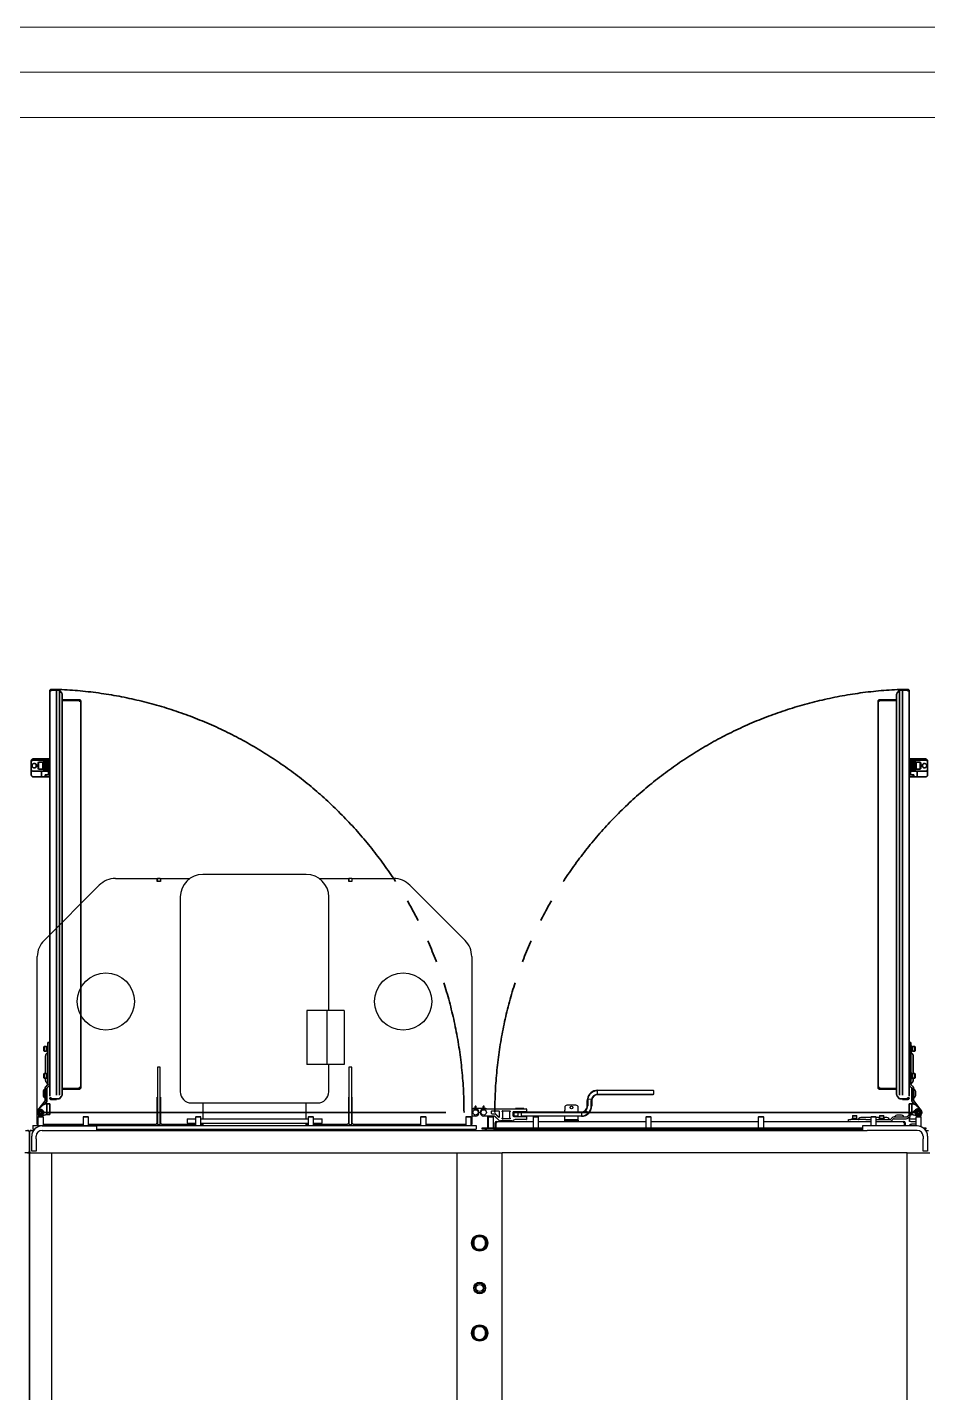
# Model space of a CAD drawing. Extents: x -681219 to -550379, y -242630 to -158199.
# Drawn here: x -578968 to -576968, y -222349 to -219317 of the extents above; entities that cross this region are included whole.
import ezdxf
from ezdxf.lldxf.tags import DXFTag

# ---------------------------------------------------------------- set-up
doc = ezdxf.new("R2010")
doc.units = 0
doc.header["$LTSCALE"] = 1000
doc.linetypes.add('C2', pattern=[17, 14, -1, 1, -1])
doc.linetypes.add('P2', pattern=[23, 18, -1, 1, -1, 1, -1])
for name, color, linetype in [('11050200012', 7, 'CONTINUOUS'), ('17401500005', 7, 'CONTINUOUS'), ('19031000044', 7, 'CONTINUOUS'), ('19031000045', 7, 'CONTINUOUS'), ('20010300038', 7, 'CONTINUOUS'), ('AAO0602001', 7, 'CONTINUOUS'), ('AAQ0501601', 7, 'CONTINUOUS'), ('C__USERS_YSV001_', 7, 'CONTINUOUS'), ('GAB00601', 7, 'CONTINUOUS'), ('GAE00601', 7, 'CONTINUOUS'), ('GZDH011002251', 7, 'CONTINUOUS'), ('GZDH011002791', 7, 'CONTINUOUS'), ('GZDH011002821', 7, 'CONTINUOUS'), ('GZDH011003011', 7, 'CONTINUOUS'), ('GZDH011003031', 7, 'CONTINUOUS'), ('GZDH011003041', 7, 'CONTINUOUS'), ('GZDH011003361', 7, 'CONTINUOUS'), ('GZDH011005631', 7, 'CONTINUOUS'), ('GZDH011026991', 7, 'CONTINUOUS'), ('GZDH011027022', 7, 'CONTINUOUS'), ('GZDH011030321', 7, 'CONTINUOUS'), ('GZDH011032001', 7, 'CONTINUOUS'), ('GZDH011039051', 7, 'CONTINUOUS'), ('SDZB011044201', 7, 'CONTINUOUS'), ('SDZB011044281', 7, 'CONTINUOUS'), ('中心线', 4, 'C2')]:
    doc.layers.add(name, color=color, linetype=linetype)
for name, color, linetype, lineweight in [('famsun', 7, 'CONTINUOUS', 0), ('双点划线', 2, 'P2', 35), ('轴网_轴线', 1, 'CENTER2', 0)]:
    doc.layers.add(name, color=color, linetype=linetype, lineweight=lineweight)
tags = doc.linetypes.add('CENTER2', pattern=[28.575, 19.05, -3.175, 3.175, -3.175]).pattern_tags.tags
tags[10:11] = [DXFTag(74, 4), DXFTag(75, 0), DXFTag(340, '0'), DXFTag(46, 0.0), DXFTag(50, 0.0), DXFTag(44, 0.0), DXFTag(45, 0.0)]
tags[8:9] = [DXFTag(74, 4), DXFTag(75, 0), DXFTag(340, '0'), DXFTag(46, 0.0), DXFTag(50, 0.0), DXFTag(44, 0.0), DXFTag(45, 0.0)]
tags[6:7] = [DXFTag(74, 4), DXFTag(75, 0), DXFTag(340, '0'), DXFTag(46, 0.0), DXFTag(50, 0.0), DXFTag(44, 0.0), DXFTag(45, 0.0)]
tags[4:5] = [DXFTag(74, 4), DXFTag(75, 0), DXFTag(340, '0'), DXFTag(46, 0.0), DXFTag(50, 0.0), DXFTag(44, 0.0), DXFTag(45, 0.0)]

# ---------------------------------------------------------------- blocks, each defined once
blk = doc.blocks.new('轴网8FA15DC97FB90233')
at = {"layer": '轴网_轴线'}
blk.add_line((-1200, 7500), (44200, 7500), dxfattribs=at)
blk = doc.blocks.new('侧门')
at = {"layer": '双点划线', "ltscale": 0.05}
for p, q in [((0, 0), (0, 940.3)), ((51.6, 85.5), (53.1, 85.5)), ((51.6, 48), (51.6, 85.5)), ((55.1, 85.5), (53.1, 85.5)), ((53.1, 85.5), (53.1, 48)), ((53.1, 48), (53.1, 85.5)), ((53.1, 61.5), (53.1, 61.5)), ((55.1, 89), (913.1, 89)), ((55.1, 85.5), (55.1, 89)), ((913.1, 85.5), (913.1, 89)), ((915.1, 85.5), (913.1, 85.5)), ((916.6, 85.5), (915.1, 85.5)), ((915.1, 85.5), (915.1, 48)), ((915.1, 48), (915.1, 85.5)), ((915.1, 61.5), (915.1, 61.5)), ((916.6, 85.5), (916.6, 48)), ((28.6, 35), (30.1, 35)), ((28.6, 23.5), (28.6, 35)), ((35.3, 45.7), (30.1, 41.5)), ((938.1, 41.5), (30.1, 41.5)), ((30.1, 41.5), (30.1, 26)), ((30.1, 35), (30.1, 23.5)), ((938.1, 35), (30.1, 35)), ((926.6, 48), (41.6, 48)), ((932.9, 45.7), (938.1, 41.5)), ((938.1, 41.5), (938.1, 26)), ((938.1, 23.5), (938.1, 35)), ((939.6, 35), (938.1, 35)), ((939.6, 35), (939.6, 23.5)), ((-5, 14), (-7.8, 1.8)), ((-5, 20), (-2, 20)), ((-5, 14), (-5, 20)), ((-2, 14), (-5, 14)), ((-1.7, 3), (-3.5, 0)), ((-3.5, 0), (-1.7, -3)), ((16, 20), (-2, 20)), ((16, 14), (-2, 14)), ((1.7, 3), (-1.7, 3)), ((3.5, 0), (1.7, 3)), ((1.7, -3), (3.5, 0)), ((25.5, 9.6), (4.9, -6.3)), ((5.7, -5.6), (16.2, 5.1)), ((16, 20), (19, 20)), ((19, 14), (16, 14)), ((23, 12.7), (18.6, 9.3)), ((19, 20), (19, 14)), ((19, 12.1), (19, 14)), ((53.5, 14), (26.7, 14)), ((53.5, 10), (26.7, 10)), ((28.6, 23.5), (30.1, 23.5)), ((30.1, 23.5), (30.1, 26)), ((30.1, 23.5), (32.1, 23.5)), ((32.1, 23.5), (32.1, 20)), ((936.1, 20), (32.1, 20)), ((38.8, 6), (45.3, 6)), ((58.6, 18.2), (54.9, 14.6)), ((61.4, 15.4), (57.8, 11.8)), ((113.7, 16), (62.8, 16)), ((71.7, 11), (76.1, 11)), ((75.1, 16), (75.1, 14.4)), ((75.1, 14.4), (87.1, 14.4)), ((76.1, 12.8), (86.1, 12.8)), ((76.1, 12.8), (76.1, 7.4)), ((76.1, 7.4), (86.1, 7.4)), ((76.1, 7.4), (77.1, 6.8)), ((76.4, 14.4), (76.4, 12.8)), ((77.1, 6.8), (85.1, 6.8)), ((79.7, 12.8), (81.3, 14.4)), ((82.5, 14.4), (80.9, 12.8)), ((85.1, 6.8), (86.1, 7.4)), ((85.7, 12.8), (85.7, 14.4)), ((86.1, 7.4), (86.1, 12.8)), ((86.1, 11), (125, 11)), ((87.1, 14.4), (87.1, 16)), ((116.2, 16), (113.7, 16)), ((116.2, 16), (149.5, 16)), ((135.1, 16), (135.1, 14.4)), ((135.1, 14.4), (147.1, 14.4)), ((136.1, 12.8), (146.1, 12.8)), ((136.1, 12.8), (136.1, 7.4)), ((136.1, 7.4), (146.1, 7.4)), ((136.1, 7.4), (137.1, 6.8)), ((136.4, 14.4), (136.4, 12.8)), ((137.1, 6.8), (145.1, 6.8)), ((139.7, 12.8), (141.3, 14.4)), ((142.5, 14.4), (140.9, 12.8)), ((145.1, 6.8), (146.1, 7.4)), ((145.7, 12.8), (145.7, 14.4)), ((146.1, 7.4), (146.1, 12.8)), ((147.1, 14.4), (147.1, 16)), ((155, 16), (149.5, 16)), ((155, 20), (155, 16)), ((745.1, 16.6), (745.1, 20)), ((745.1, 11.3), (745.1, 16.6)), ((750.1, 11.3), (745.1, 11.3)), ((745.1, 11.3), (745.1, 9.8)), ((745.1, 9.8), (745.1, 5.8)), ((750.1, 9.8), (745.1, 9.8)), ((745.1, 5.8), (745.1, 2)), ((757.6, 2), (745.1, 2)), ((745.1, 2), (745.1, -4.8)), ((750.1, 16.6), (750.1, 20)), ((750.1, 17), (751.1, 17)), ((750.1, 16.6), (750.1, 11.3)), ((750.1, 11.3), (750.1, 9.8)), ((751.1, 20), (751.1, 17)), ((751.1, 17), (756.1, 17)), ((756.1, 17), (780.1, 17)), ((757.3, 17), (756.5, 16.2)), ((763.6, 16.2), (756.5, 16.2)), ((756.5, 16.2), (756.5, 16)), ((763.6, 16), (756.5, 16)), ((757.6, 11), (757.6, 14)), ((757.6, 14), (762.6, 14)), ((757.6, 11), (757.6, 7.2)), ((762.6, 11), (757.6, 11)), ((757.6, 7.2), (757.6, -16)), ((758.6, 11), (758.6, 9)), ((781.6, 9), (758.6, 9)), ((760.1, 9), (760.1, 7)), ((780.1, 7), (760.1, 7)), ((778.1, 4.4), (762.1, 4.4)), ((762.1, 4.4), (762.1, -4.6)), ((762.4, 7), (762.4, 4.4)), ((777.6, 14), (762.6, 14)), ((777.6, 11), (762.6, 11)), ((763.6, 17), (763.6, 14)), ((767.9, 4.4), (770.5, 7)), ((772.3, 7), (769.7, 4.4)), ((776.6, 14), (776.6, 17)), ((783.7, 16.2), (776.6, 16.2)), ((783.7, 16), (776.6, 16)), ((777.6, 14), (782.6, 14)), ((782.6, 11), (777.6, 11)), ((777.8, 4.4), (777.8, 7)), ((778.1, -4.6), (778.1, 4.4)), ((780.1, 17), (785.1, 17)), ((780.1, 7), (780.1, 9)), ((781.6, 9), (781.6, 11)), ((782.6, 14), (782.6, 11)), ((782.6, 11), (782.6, 7.2)), ((782.6, 7.2), (782.6, -16)), ((785.1, 2), (782.6, 2)), ((783.7, 16.2), (782.9, 17)), ((783.7, 16), (783.7, 16.2)), ((785.1, 17), (785.1, 20)), ((785.1, 17), (785.1, 13.2)), ((785.1, 13.2), (785.1, 5.8)), ((785.1, 5.8), (785.1, 2)), ((785.1, 2), (785.1, -4.8)), ((936.1, 23.5), (936.1, 20)), ((936.1, 23.5), (938.1, 23.5)), ((938.1, 26), (938.1, 23.5)), ((939.6, 23.5), (938.1, 23.5)), ((-1.7, -3), (1.7, -3)), ((745.1, -16), (745.1, -4.8)), ((762.6, -21), (750.1, -21)), ((778.1, -4.6), (762.1, -4.6)), ((762.1, -4.6), (763.8, -5.6)), ((777.6, -21), (762.6, -21)), ((776.4, -5.6), (763.8, -5.6)), ((776.4, -5.6), (778.1, -4.6)), ((780.1, -21), (777.6, -21)), ((785.1, -4.8), (785.1, -16))]:
    blk.add_line(p, q, dxfattribs=at)
for centre, radius in [((0, 0), 6.5), ((0, 0), 5.11), ((770.1, -14), 5)]:
    blk.add_circle(centre, radius, dxfattribs=at)
for centre, radius, start, end in [((0, 0), 940.3, 2.1333, 90), ((55.1, 85.5), 3.5, 90, 180), ((55.1, 85.5), 2, 90, 180), ((913.1, 85.5), 3.5, 0, 90), ((913.1, 85.5), 2, 0, 90), ((41.6, 38), 10, 90, 129.3659), ((926.6, 38), 10, 50.6341, 90), ((0, 0), 8, 167.0968, 315.6673), ((9, 12.1), 10, 315.6673, 0), ((26.7, 8), 6, 90, 127.7269), ((26.7, 8), 2, 90, 127.7269), ((32.1, 23.5), 3.5, 180, 270), ((33.1, 26), 3, 180, 182.0923), ((32.1, 23.5), 2, 180, 270), ((31, 9.5), 0.5, 35.3765, 90), ((33.1, 26), 3, 236.4427, 250.5288), ((38.8, 15), 9, 215.3765, 270), ((45.3, 15), 9, 270, 324.6235), ((53, 9.5), 0.5, 90, 144.6235), ((53.5, 16), 2, 270, 315), ((53.5, 16), 6, 270, 315), ((62.8, 14), 6, 90, 135), ((62.8, 14), 2, 90, 135), ((63.3, 15.5), 0.5, 28.2737, 90), ((71.7, 20), 9, 208.2737, 270), ((125, 20), 9, 270, 331.7263), ((133.3, 15.5), 0.5, 90, 151.7263), ((935.1, 26), 3, 289.4712, 303.5573), ((936.1, 23.5), 2, 270, 0), ((936.1, 23.5), 3.5, 270, 0), ((935.1, 26), 3, 357.9077, 0), ((750.1, -16), 5, 180, 270), ((762.6, -16), 5, 180, 270), ((770.1, -14.8), 5, 4.5886, 175.4114), ((777.6, -16), 5, 270, 0), ((780.1, -16), 5, 270, 0)]:
    blk.add_arc(centre, radius, start, end, dxfattribs=at)
blk = doc.blocks.new('fushitu')
at = {"layer": '11050200012', "color": 7, "linetype": 'Continuous'}
for p, q in [((19.6, 1880), (19, 1879.4)), ((31, 1879.4), (19, 1879.4)), ((19, 1879.4), (19, 1861)), ((30.4, 1880), (19.6, 1880)), ((31, 1879.4), (30.4, 1880)), ((31, 1861), (31, 1879.4)), ((119.6, 1880), (119, 1879.4)), ((131, 1879.4), (119, 1879.4)), ((119, 1879.4), (119, 1861)), ((130.4, 1880), (119.6, 1880)), ((131, 1879.4), (130.4, 1880)), ((131, 1861), (131, 1879.4)), ((369.6, 1880), (369, 1879.4)), ((381, 1879.4), (369, 1879.4)), ((369, 1879.4), (369, 1861)), ((380.4, 1880), (369.6, 1880)), ((381, 1879.4), (380.4, 1880)), ((381, 1861), (381, 1879.4)), ((619.6, 1880), (619, 1879.4)), ((631, 1879.4), (619, 1879.4)), ((619, 1879.4), (619, 1861)), ((630.4, 1880), (619.6, 1880)), ((631, 1879.4), (630.4, 1880)), ((631, 1861), (631, 1879.4)), ((869.6, 1880), (869, 1879.4)), ((881, 1879.4), (869, 1879.4)), ((869, 1879.4), (869, 1861)), ((880.4, 1880), (869.6, 1880)), ((881, 1879.4), (880.4, 1880)), ((881, 1861), (881, 1879.4)), ((969.6, 1880), (969, 1879.4)), ((981, 1879.4), (969, 1879.4)), ((969, 1879.4), (969, 1861)), ((980.4, 1880), (969.6, 1880)), ((981, 1879.4), (980.4, 1880)), ((981, 1861), (981, 1879.4)), ((1019.6, 1880), (1019, 1879.4)), ((1031, 1879.4), (1019, 1879.4)), ((1019, 1879.4), (1019, 1856)), ((1030.4, 1880), (1019.6, 1880)), ((1031, 1879.4), (1030.4, 1880)), ((1031, 1856), (1031, 1879.4)), ((1119.6, 1880), (1119, 1879.4)), ((1131, 1879.4), (1119, 1879.4)), ((1119, 1879.4), (1119, 1856)), ((1130.4, 1880), (1119.6, 1880)), ((1131, 1879.4), (1130.4, 1880)), ((1131, 1856), (1131, 1879.4)), ((1369.6, 1880), (1369, 1879.4)), ((1381, 1879.4), (1369, 1879.4)), ((1369, 1879.4), (1369, 1856)), ((1380.4, 1880), (1369.6, 1880)), ((1381, 1879.4), (1380.4, 1880)), ((1381, 1856), (1381, 1879.4)), ((1619.6, 1880), (1619, 1879.4)), ((1631, 1879.4), (1619, 1879.4)), ((1619, 1879.4), (1619, 1856)), ((1630.4, 1880), (1619.6, 1880)), ((1631, 1879.4), (1630.4, 1880)), ((1631, 1856), (1631, 1879.4)), ((1869.6, 1880), (1869, 1879.4)), ((1881, 1879.4), (1869, 1879.4)), ((1869, 1879.4), (1869, 1860)), ((1880.4, 1880), (1869.6, 1880)), ((1881, 1879.4), (1880.4, 1880)), ((1881, 1860), (1881, 1879.4)), ((1969.6, 1880), (1969, 1879.4)), ((1981, 1879.4), (1969, 1879.4)), ((1969, 1879.4), (1969, 1860)), ((1980.4, 1880), (1969.6, 1880)), ((1981, 1879.4), (1980.4, 1880)), ((1981, 1858.2), (1981, 1879.4))]:
    blk.add_line(p, q, dxfattribs=at)
at = {"layer": '17401500005', "color": 7, "linetype": 'Continuous'}
for p, q in [((994.1, 1509.2), (989, 1499.5)), ((989, 1499.5), (995, 1490.3)), ((1005, 1509.7), (994.1, 1509.2)), ((995, 1490.3), (1005.9, 1490.8)), ((1011, 1500.5), (1005, 1509.7)), ((1005.9, 1490.8), (1011, 1500.5))]:
    blk.add_line(p, q, dxfattribs=at)
for radius in [13, 12.5, 8]:
    blk.add_circle((1000, 1500), radius, dxfattribs=at)
at = {"layer": '19031000044', "color": 7, "linetype": 'Continuous'}
blk.add_line((17.5, 1886.9), (17.2, 1888.2), dxfattribs=at)
blk.add_arc((25, 1890), 8, 159.6359, 192.9032, dxfattribs=at)
at = {"layer": '19031000045', "color": 7, "linetype": 'Continuous'}
for p, q in [((1935.3, 1884), (1928.8, 1884)), ((1948.6, 1880.4), (1969.2, 1896.3)), ((1951.1, 1877.3), (1955.5, 1880.7)), ((1968.4, 1895.6), (1957.9, 1884.9)), ((1972.4, 1893), (1970.6, 1890)), ((1970.6, 1890), (1972.4, 1887)), ((1975.8, 1893), (1972.4, 1893)), ((1972.4, 1887), (1975.8, 1887)), ((1977.6, 1890), (1975.8, 1893)), ((1975.8, 1887), (1977.6, 1890)), ((1980, 1880), (1981.9, 1888.2)), ((1819.1, 1874), (1824.6, 1874)), ((1819.1, 1870), (1819.1, 1874)), ((1857.9, 1874), (1824.6, 1874)), ((1869, 1879), (1849.1, 1879)), ((1857.9, 1874), (1860.4, 1874)), ((1860.4, 1874), (1869, 1874)), ((1888, 1879), (1881, 1879)), ((1881, 1874), (1911.3, 1874)), ((1902.4, 1879), (1898, 1879)), ((1912.7, 1874.6), (1916.3, 1878.2)), ((1915.5, 1871.8), (1919.2, 1875.4)), ((1920.6, 1880), (1947.4, 1880)), ((1920.6, 1876), (1947.4, 1876)), ((1955.1, 1877.9), (1955.1, 1876)), ((1955.1, 1876), (1958.1, 1876)), ((1955.1, 1870), (1955.1, 1876)), ((1958.1, 1870), (1955.1, 1870)), ((1958.1, 1876), (1969, 1876)), ((1958.1, 1870), (1969, 1870))]:
    blk.add_line(p, q, dxfattribs=at)
for radius in [6.5, 5.11]:
    blk.add_circle((1974.1, 1890), radius, dxfattribs=at)
for centre, radius, start, end in [((1921.1, 1880.5), 0.5, 270, 324.6235), ((1928.8, 1875), 9, 90, 144.6235), ((1935.3, 1875), 9, 35.3765, 90), ((1943.1, 1880.5), 0.5, 215.3765, 270), ((1947.4, 1882), 2, 270, 307.7269), ((1965.1, 1877.9), 10, 135.6673, 180), ((1974.1, 1890), 8, 347.0968, 135.6673), ((1840.8, 1874.5), 0.5, 270, 331.7263), ((1849.1, 1870), 9, 90, 151.7263), ((1902.4, 1870), 9, 28.2737, 90), ((1910.8, 1874.5), 0.5, 208.2737, 270), ((1911.3, 1876), 2, 270, 315), ((1911.3, 1876), 6, 270, 315), ((1920.6, 1874), 6, 90, 135), ((1920.6, 1874), 2, 90, 135), ((1947.4, 1882), 6, 270, 307.7269)]:
    blk.add_arc(centre, radius, start, end, dxfattribs=at)
at = {"layer": '20010300038', "color": 7, "linetype": 'Continuous'}
for p, q in [((190.9, 2409.5), (283.7, 2409.5)), ((283.7, 2402.7), (283.7, 2409.5)), ((290.8, 2402.7), (283.7, 2402.7)), ((284.1, 2409.5), (284.1, 2402.7)), ((290.5, 2409.5), (284.1, 2409.5)), ((290.5, 2409.5), (290.5, 2402.7)), ((290.8, 2409.5), (290.8, 2402.7)), ((290.8, 2409.5), (356.3, 2409.5)), ((615, 2418.5), (385, 2418.5)), ((643.7, 2409.5), (709.2, 2409.5)), ((709.2, 2402.7), (709.2, 2409.5)), ((716.3, 2402.7), (709.2, 2402.7)), ((709.6, 2409.5), (709.6, 2402.7)), ((715.9, 2409.5), (709.6, 2409.5)), ((715.9, 2409.5), (715.9, 2402.7)), ((716.3, 2409.5), (716.3, 2402.7)), ((716.3, 2409.5), (809.1, 2409.5)), ((32.4, 2271.9), (155, 2394.6)), ((335, 2368.5), (335, 1936)), ((665, 2116.5), (665, 2368.5)), ((845, 2394.6), (967.6, 2271.9)), ((17.5, 1863.4), (17.5, 2236)), ((982.5, 2236), (982.5, 1863.4)), ((660.8, 2116.5), (616.4, 2116.5)), ((616.4, 2116.5), (616.4, 1996.5)), ((699.2, 2116.5), (660.8, 2116.5)), ((660.8, 2116.5), (660.8, 1996.5)), ((699.2, 2116.5), (699.2, 1996.5)), ((284.1, 1990.4), (284.1, 1920.5)), ((290.5, 1990.4), (284.1, 1990.4)), ((290.5, 1920.5), (290.5, 1990.4)), ((660.8, 1996.5), (616.4, 1996.5)), ((699.2, 1996.5), (660.8, 1996.5)), ((665, 1936), (665, 1996.5)), ((709.6, 1990.4), (709.6, 1920.5)), ((715.9, 1990.4), (709.6, 1990.4)), ((715.9, 1920.5), (715.9, 1990.4)), ((283.7, 1866.5), (283.7, 1923.7)), ((283.7, 1923.7), (284.1, 1923.7)), ((284.1, 1920.5), (284.1, 1863.4)), ((290.5, 1923.7), (290.8, 1923.7)), ((290.5, 1863.4), (290.5, 1920.5)), ((290.8, 1923.7), (290.8, 1866.5)), ((360, 1911), (640, 1911)), ((385, 1911), (385, 1876)), ((615, 1876), (615, 1911)), ((709.2, 1866.5), (709.2, 1923.7)), ((709.2, 1923.7), (709.6, 1923.7)), ((709.6, 1920.5), (709.6, 1863.4)), ((715.9, 1923.7), (716.3, 1923.7)), ((715.9, 1863.4), (715.9, 1920.5)), ((716.3, 1923.7), (716.3, 1866.5)), ((7.5, 1861), (7.5, 1853)), ((7.5, 1861), (992.5, 1861)), ((7.5, 1853), (11.5, 1853)), ((19, 1863.4), (17.5, 1863.4)), ((119, 1863.4), (31, 1863.4)), ((280.5, 1863.4), (131, 1863.4)), ((149.5, 1853), (992.5, 1853)), ((283.7, 1866.5), (280.5, 1863.4)), ((284.1, 1863.4), (290.5, 1863.4)), ((294, 1863.4), (290.8, 1866.5)), ((369, 1863.4), (294, 1863.4)), ((350, 1876), (369, 1876)), ((350, 1876), (350, 1866)), ((350, 1866), (369, 1866)), ((381, 1876), (619, 1876)), ((381, 1866), (619, 1866)), ((385, 1863.4), (381, 1863.4)), ((385, 1866), (385, 1861)), ((615, 1861), (615, 1866)), ((619, 1863.4), (615, 1863.4)), ((631, 1876), (650, 1876)), ((631, 1866), (650, 1866)), ((706, 1863.4), (631, 1863.4)), ((650, 1866), (650, 1876)), ((709.2, 1866.5), (706, 1863.4)), ((709.6, 1863.4), (715.9, 1863.4)), ((719.5, 1863.4), (716.3, 1866.5)), ((869, 1863.4), (719.5, 1863.4)), ((969, 1863.4), (881, 1863.4)), ((982.5, 1863.4), (981, 1863.4)), ((992.5, 1861), (992.5, 1853))]:
    blk.add_line(p, q, dxfattribs=at)
for centre in [(169.8, 2136.4), (830.2, 2136.4)]:
    blk.add_circle(centre, 63.5, dxfattribs=at)
for centre, radius, start, end in [((190.9, 2358.7), 50.8, 90, 135), ((385, 2368.5), 50, 90, 180), ((615, 2368.5), 50, 0, 90), ((809.1, 2358.7), 50.8, 45, 90), ((68.3, 2236), 50.8, 135, 180), ((931.7, 2236), 50.8, 0, 45), ((360, 1936), 25, 180, 270), ((640, 1936), 25, 270, 0)]:
    blk.add_arc(centre, radius, start, end, dxfattribs=at)
at = {"layer": 'AAO0602001', "color": 7, "linetype": 'Continuous'}
for p, q in [((1829, 1883.2), (1828, 1882.6)), ((1828, 1882.6), (1838, 1882.6)), ((1828, 1882.6), (1828, 1877.2)), ((1829, 1883.2), (1837, 1883.2)), ((1838, 1882.6), (1837, 1883.2)), ((1838, 1877.2), (1838, 1882.6)), ((1889, 1883.2), (1888, 1882.6)), ((1888, 1882.6), (1898, 1882.6)), ((1888, 1882.6), (1888, 1877.2)), ((1889, 1883.2), (1897, 1883.2)), ((1898, 1882.6), (1897, 1883.2)), ((1898, 1877.2), (1898, 1882.6)), ((1828, 1877.2), (1838, 1877.2)), ((1888, 1877.2), (1898, 1877.2))]:
    blk.add_line(p, q, dxfattribs=at)
at = {"layer": 'AAQ0501601', "color": 7, "linetype": 'Continuous'}
for p, q in [((1190.4, 1874), (1201.6, 1874)), ((1190.4, 1874), (1190.4, 1873.8)), ((1190.4, 1873.8), (1201.6, 1873.8)), ((1190.4, 1873.8), (1191.2, 1873)), ((1200.8, 1873), (1201.6, 1873.8)), ((1201.6, 1873.8), (1201.6, 1874)), ((1201.6, 1874), (1206.4, 1874)), ((1201.6, 1873.8), (1206.4, 1873.8)), ((1206.4, 1874), (1217.6, 1874)), ((1206.4, 1874), (1206.4, 1873.8)), ((1206.4, 1873.8), (1217.6, 1873.8)), ((1206.4, 1873.8), (1207.2, 1873)), ((1216.8, 1873), (1217.6, 1873.8)), ((1217.6, 1873.8), (1217.6, 1874))]:
    blk.add_line(p, q, dxfattribs=at)
at = {"layer": 'C__USERS_YSV001_', "color": 7, "linetype": 'Continuous'}
for p, q in [((1239, 1904.3), (1239, 1916.2)), ((1240.3, 1919.7), (1239.3, 1919.9)), ((1240, 1916.2), (1240, 1904.3)), ((1248.2, 1918.5), (1240.3, 1919.7)), ((1248, 1904.3), (1248, 1916.2)), ((1248.2, 1918.5), (1249.2, 1918.3)), ((1249, 1916.2), (1249, 1904.3)), ((1262, 1939.3), (1381.5, 1939.3)), ((1262, 1930.3), (1262, 1938.3)), ((1381.5, 1938.3), (1262, 1938.3)), ((1262, 1930.3), (1381.5, 1930.3)), ((1381.5, 1929.3), (1262, 1929.3)), ((1381.5, 1939.3), (1385.5, 1939.3)), ((1386.5, 1938.3), (1381.5, 1938.3)), ((1381.5, 1930.3), (1386.5, 1930.3)), ((1385.5, 1929.3), (1381.5, 1929.3)), ((1385.5, 1939.3), (1386.5, 1938.3)), ((1386.5, 1930.3), (1385.5, 1929.3)), ((1386.5, 1938.3), (1386.5, 1930.3)), ((982.5, 1898), (991, 1898)), ((991, 1882), (982.5, 1882)), ((1013, 1898.5), (987, 1898.5)), ((989.9, 1900), (989.9, 1903)), ((989.9, 1898.5), (989.9, 1899.9)), ((992.1, 1900), (992.1, 1903)), ((992.1, 1899.9), (992.1, 1900)), ((992.1, 1899.9), (992.1, 1898.5)), ((1007.9, 1900), (1007.9, 1903)), ((1007.9, 1900), (1007.9, 1899.9)), ((1007.9, 1898.5), (1007.9, 1899.9)), ((1009, 1898), (1102, 1898)), ((1030.9, 1882), (1009, 1882)), ((1010.1, 1900), (1010.1, 1903)), ((1010.1, 1899.9), (1010.1, 1900)), ((1010.1, 1899.9), (1010.1, 1898.5)), ((1018, 1856), (1018, 1882)), ((1026, 1892), (1026, 1888)), ((1043, 1893), (1027, 1893)), ((1027, 1887), (1034.7, 1887)), ((1042.5, 1872.5), (1034.5, 1880.5)), ((1034.8, 1880.9), (1042.9, 1872.8)), ((1041.9, 1879.4), (1035, 1886.4)), ((1035.4, 1886.7), (1042.3, 1879.8)), ((1044, 1880.5), (1044, 1892)), ((1050, 1892), (1050, 1893)), ((1050.5, 1893.5), (1051.5, 1893.5)), ((1051, 1892.5), (1051, 1876.5)), ((1067, 1892.5), (1051, 1892.5)), ((1066.5, 1893.5), (1067.5, 1893.5)), ((1067, 1876.5), (1067, 1892.5)), ((1068, 1893), (1068, 1892)), ((1074, 1889.5), (1074, 1883)), ((1102, 1891.5), (1076, 1891.5)), ((1076, 1881), (1102, 1881)), ((1076.5, 1890.3), (1077.5, 1891.3)), ((1076.5, 1882.3), (1076.5, 1890.3)), ((1085, 1890.3), (1076.5, 1890.3)), ((1076.5, 1882.3), (1085, 1882.3)), ((1077.5, 1881.3), (1076.5, 1882.3)), ((1077.5, 1891.3), (1085, 1891.3)), ((1085, 1881.3), (1077.5, 1881.3)), ((1098, 1899), (1080, 1899)), ((1080, 1899), (1080, 1898.5)), ((1098, 1898.5), (1080, 1898.5)), ((1080, 1898.5), (1080.6, 1898)), ((1085, 1891.5), (1085, 1881)), ((1093, 1881), (1093, 1891.5)), ((1093, 1891.3), (1226, 1891.3)), ((1226, 1890.3), (1093, 1890.3)), ((1093, 1882.3), (1226, 1882.3)), ((1226, 1881.3), (1093, 1881.3)), ((1097.4, 1898), (1098, 1898.5)), ((1098, 1898.5), (1098, 1899)), ((1102, 1898), (1103.5, 1898)), ((1103.5, 1891.5), (1102, 1891.5)), ((1102, 1881), (1103.5, 1881)), ((1104, 1897.5), (1104, 1892)), ((1104, 1880.5), (1104, 1874.5)), ((1226, 1890.3), (1226, 1882.3)), ((1236.1, 1894.5), (1235.3, 1895.2)), ((1236.1, 1894.5), (1241.8, 1888.9)), ((1241.8, 1888.9), (1242.5, 1888.2)), ((-9, 1850), (-3, 1850)), ((3, 1850), (9, 1850)), ((44, 1863.4), (44, 1861)), ((139, 1850), (1861, 1850)), ((982, 1861), (982, 1863.4)), ((1071.9, 1871), (1046.1, 1871)), ((1050, 1876), (1050, 1877)), ((1051.5, 1875.5), (1050.5, 1875.5)), ((1051, 1876.5), (1067, 1876.5)), ((1067.5, 1875.5), (1066.5, 1875.5)), ((1068, 1877), (1068, 1876)), ((1075.5, 1872.5), (1075.5, 1872.5)), ((1102, 1874), (1079.1, 1874)), ((1103.5, 1874), (1102, 1874)), ((1956, 1860), (1956, 1864)), ((1956, 1864), (1959, 1864)), ((1969, 1864), (1959, 1864)), ((1991, 1850), (1997, 1850)), ((0, 1845.5), (0, 1804.5)), ((0, 1804.5), (0, 1845.5)), ((0, 1806), (0, 1844)), ((0, 1806), (0, 1844)), ((49.2, 1800), (50, 1800)), ((1950, 1800), (1950.8, 1800))]:
    blk.add_line(p, q, dxfattribs=at)
for centre in [(991, 1890), (1009, 1890)]:
    blk.add_circle(centre, 6, dxfattribs=at)
for centre, radius, start, end in [((1262, 1916.2), 23, 170.8611, 180), ((1262, 1916.2), 23, 89.9995, 170.8622), ((1262, 1916.2), 22, 170.8468, 180), ((1262, 1916.2), 22, 90.001, 170.8463), ((1262, 1916.2), 14, 170.8468, 180), ((1262, 1916.2), 14, 90, 170.8468), ((1262, 1916.2), 13, 170.8852, 180), ((1262, 1916.2), 13, 90, 170.8852), ((987, 1893.5), 5, 90, 115.8419), ((991, 1903), 1.1, 0, 180), ((991, 1890), 8, 270, 90), ((1009, 1890), 8, 90, 270), ((1009, 1903), 1.1, 0, 180), ((1013, 1893.5), 5, 64.1581, 90), ((1027, 1892), 1, 90, 180), ((1027, 1888), 1, 180, 270), ((1030.9, 1877), 5, 45, 90), ((1034.7, 1886), 1, 45, 90), ((1043, 1880.5), 1, 225, 0), ((1043, 1892), 1, 0, 90), ((1050.5, 1893), 0.5, 90, 180), ((1050.5, 1892), 0.5, 180, 270), ((1050.5, 1891), 0.5, 0, 90), ((1051.5, 1893), 0.5, 0, 90), ((1052.5, 1893), 0.5, 180, 270), ((1065.5, 1893), 0.5, 270, 0), ((1066.5, 1893), 0.5, 90, 180), ((1067.5, 1891), 0.5, 90, 180), ((1067.5, 1893), 0.5, 0, 90), ((1067.5, 1892), 0.5, 270, 0), ((1076, 1889.5), 2, 90, 180), ((1076, 1883), 2, 180, 270), ((1103.5, 1897.5), 0.5, 0, 90), ((1103.5, 1892), 0.5, 270, 0), ((1103.5, 1880.5), 0.5, 0, 90), ((1226, 1904.3), 13, 270, 315.696), ((1226, 1904.3), 14.1, 270.1586, 315.5374), ((1226, 1904.2), 22, 269.9964, 315.6975), ((1226, 1904.3), 23, 269.993, 315.6888), ((1226, 1904.3), 13, 315.696, 0), ((1226, 1904.3), 14, 315.696, 0), ((1226, 1904.3), 22, 315.696, 0), ((1226, 1904.3), 23, 315.6906, 0), ((-4.5, 1845.5), 4.5, 0, 90), ((4.5, 1845.5), 4.5, 90, 180), ((1046.1, 1876), 5, 225, 270), ((1050.5, 1877), 0.5, 90, 180), ((1050.5, 1876), 0.5, 180, 270), ((1050.5, 1878), 0.5, 270, 0), ((1051.5, 1876), 0.5, 270, 0), ((1052.5, 1876), 0.5, 90, 180), ((1065.5, 1876), 0.5, 0, 90), ((1066.5, 1876), 0.5, 180, 270), ((1067.5, 1878), 0.5, 180, 270), ((1067.5, 1877), 0.5, 0, 90), ((1067.5, 1876), 0.5, 270, 0), ((1071.9, 1876), 5, 270, 315), ((1079.1, 1869), 5, 90, 135), ((1103.5, 1874.5), 0.5, 270, 0), ((-4.5, 1804.5), 4.5, 270, 0), ((4.5, 1804.5), 4.5, 180, 270)]:
    blk.add_arc(centre, radius, start, end, dxfattribs=at)
for centre, major_axis, start_param, end_param in [((-3, 1844), (0, 6), 4.712389, 6.283185), ((3, 1844), (0, -6), 3.141593, 4.712389), ((-3, 1806), (0, 6), 3.141593, 4.712389), ((3, 1806), (0, -6), 4.712389, 6.283185)]:
    blk.add_ellipse(centre, major_axis=major_axis, ratio=0.5, start_param=start_param, end_param=end_param, dxfattribs=at)
for points, knots in [([(989.9, 1900), (989.9, 1900), (989.9, 1900), (989.9, 1899.9), (989.9, 1899.9), (989.9, 1899.9)], [0, 0, 0, 0, 0.5, 0.5, 1, 1, 1, 1]), ([(992.1, 1899.9), (992.1, 1899.7), (992, 1899.5), (991.6, 1899.2), (991.3, 1899.1), (990.7, 1899.1), (990.4, 1899.2), (990, 1899.5), (989.9, 1899.7), (989.9, 1899.9)], [0, 0, 0, 0, 0.25, 0.25, 0.5, 0.5, 0.75, 0.75, 1, 1, 1, 1]), ([(1010.1, 1899.9), (1010.1, 1899.7), (1010, 1899.5), (1009.6, 1899.2), (1009.3, 1899.1), (1008.7, 1899.1), (1008.4, 1899.2), (1008, 1899.5), (1007.9, 1899.7), (1007.9, 1899.9)], [0, 0, 0, 0, 0.25, 0.25, 0.5, 0.5, 0.75, 0.75, 1, 1, 1, 1])]:
    blk.add_open_spline(points, degree=3, knots=knots, dxfattribs=at)
at = {"layer": 'GAB00601', "color": 7, "linetype": 'Continuous'}
for p, q in [((1839, 1875.6), (1827, 1875.6)), ((1827, 1875.6), (1827, 1874)), ((1839, 1874), (1839, 1875.6)), ((1899, 1875.6), (1887, 1875.6)), ((1887, 1875.6), (1887, 1874)), ((1899, 1874), (1899, 1875.6))]:
    blk.add_line(p, q, dxfattribs=at)
at = {"layer": 'GAE00601', "color": 7, "linetype": 'Continuous'}
for p, q in [((1828.4, 1877.2), (1828.4, 1875.6)), ((1831.6, 1875.6), (1833.2, 1877.2)), ((1834.4, 1877.2), (1832.8, 1875.6)), ((1837.7, 1875.6), (1837.7, 1877.2)), ((1888.4, 1877.2), (1888.4, 1875.6)), ((1891.6, 1875.6), (1893.2, 1877.2)), ((1894.4, 1877.2), (1892.8, 1875.6)), ((1897.7, 1875.6), (1897.7, 1877.2))]:
    blk.add_line(p, q, dxfattribs=at)
at = {"layer": 'GZDH011002251', "color": 7, "linetype": 'Continuous'}
for p, q in [((987.5, 1853), (987.5, 1850)), ((1012.5, 1853), (1016, 1853)), ((1012.5, 1853), (1012.5, 1850))]:
    blk.add_line(p, q, dxfattribs=at)
at = {"layer": 'GZDH011002791', "color": 7, "linetype": 'Continuous'}
for p, q in [((50, 1800), (950, 1800)), ((50, 1100), (50, 1800)), ((950, 1100), (950, 1800))]:
    blk.add_line(p, q, dxfattribs=at)
at = {"layer": 'GZDH011002821', "color": 7, "linetype": 'Continuous'}
for p, q in [((1050, 550), (1050, 1800)), ((1950, 1800), (1050, 1800)), ((1950, 550), (1950, 1800))]:
    blk.add_line(p, q, dxfattribs=at)
at = {"layer": 'GZDH011003011', "color": 7, "linetype": 'Continuous'}
for p, q in [((0, 1800), (-10, 1800)), ((0, 1800), (10, 1800)), ((0, 1800), (0, -1800)), ((0, -1800), (0, 1800)), ((10, 1800), (40, 1800)), ((40, 1800), (49.2, 1800)), ((1950.8, 1800), (1960, 1800)), ((1960, 1800), (1990, 1800)), ((1990, 1800), (2000, 1800))]:
    blk.add_line(p, q, dxfattribs=at)
at = {"layer": 'GZDH011003031', "color": 7, "linetype": 'Continuous'}
for p, q in [((28, 1860), (75.6, 1860)), ((28, 1850), (75.6, 1850)), ((75.6, 1860), (96.8, 1860)), ((75.6, 1850), (96.8, 1850)), ((96.8, 1860), (147.8, 1860)), ((96.8, 1850), (139, 1850)), ((149.5, 1860), (147.8, 1860)), ((149.5, 1850), (149.5, 1860)), ((5, 1831.5), (5, 1837)), ((5, 1827.2), (5, 1831.5)), ((5, 1805.8), (5, 1827.2)), ((15, 1831.5), (15, 1837)), ((15, 1831.5), (15, 1827.2)), ((15, 1827.2), (15, 1805.8)), ((5, 1804), (5, 1805.8)), ((15, 1804), (5, 1804)), ((15, 1805.8), (15, 1804))]:
    blk.add_line(p, q, dxfattribs=at)
for radius in [23, 13]:
    blk.add_arc((28, 1837), radius, 90, 180, dxfattribs=at)
at = {"layer": 'GZDH011003041', "color": 7, "linetype": 'Continuous'}
for p, q in [((1852.2, 1860), (1850.5, 1860)), ((1850.5, 1860), (1850.5, 1850)), ((1903.2, 1860), (1852.2, 1860)), ((1903.2, 1850), (1861, 1850)), ((1924.4, 1860), (1903.2, 1860)), ((1924.4, 1850), (1903.2, 1850)), ((1972, 1860), (1924.4, 1860)), ((1972, 1850), (1924.4, 1850)), ((1985, 1837), (1985, 1831.5)), ((1985, 1827.2), (1985, 1831.5)), ((1985, 1805.8), (1985, 1827.2)), ((1995, 1837), (1995, 1831.5)), ((1995, 1831.5), (1995, 1827.2)), ((1995, 1827.2), (1995, 1805.8)), ((1985, 1804), (1985, 1805.8)), ((1995, 1804), (1985, 1804)), ((1995, 1805.8), (1995, 1804))]:
    blk.add_line(p, q, dxfattribs=at)
for radius in [23, 13]:
    blk.add_arc((1972, 1837), radius, 0, 90, dxfattribs=at)
at = {"layer": 'GZDH011003361', "color": 7, "linetype": 'Continuous'}
for p, q in [((-2, 1800.3), (-2, 1800)), ((-1.5, 1800.8), (0, 1800.8)), ((0, 1800.8), (0, 1800))]:
    blk.add_line(p, q, dxfattribs=at)
at = {"layer": 'GZDH011005631', "color": 7, "linetype": 'Continuous'}
for p, q in [((1189, 1901), (1189, 1894.8)), ((1189, 1891.3), (1189, 1894.8)), ((1189, 1876.8), (1189, 1881.3)), ((1214, 1906), (1194, 1906)), ((1219, 1894.8), (1219, 1901)), ((1219, 1891.3), (1219, 1894.8)), ((1219, 1876.8), (1219, 1881.3)), ((1189, 1873), (1189, 1876.8)), ((1189, 1870), (1189, 1873)), ((1189, 1873), (1194, 1873)), ((1194, 1873), (1214, 1873)), ((1214, 1873), (1219, 1873)), ((1219, 1873), (1219, 1876.8)), ((1219, 1873), (1219, 1870))]:
    blk.add_line(p, q, dxfattribs=at)
blk.add_circle((1204, 1900.8), 3, dxfattribs=at)
for centre, start, end in [((1194, 1901), 90, 180), ((1214, 1901), 0, 90)]:
    blk.add_arc(centre, 5, start, end, dxfattribs=at)
at = {"layer": 'GZDH011026991', "color": 7, "linetype": 'Continuous'}
for p, q in [((1034.5, 1866.5), (1036, 1866.5)), ((1034.5, 1856), (1034.5, 1866.5)), ((1038, 1866.5), (1036, 1866.5)), ((1036, 1866.5), (1036, 1856)), ((1036, 1864), (1036, 1866.5)), ((1038, 1870), (1119, 1870)), ((1038, 1866.5), (1038, 1870)), ((1131, 1870), (1369, 1870)), ((1381, 1870), (1619, 1870)), ((1631, 1870), (1869, 1870)), ((1881, 1870), (1942, 1870)), ((1942, 1866.5), (1942, 1870)), ((1944, 1866.5), (1942, 1866.5)), ((1945.5, 1866.5), (1944, 1866.5)), ((1944, 1866.5), (1944, 1864)), ((1944, 1860), (1944, 1866.5)), ((1945.5, 1866.5), (1945.5, 1860))]:
    blk.add_line(p, q, dxfattribs=at)
for centre, radius, start, end in [((1038, 1866.5), 3.5, 90, 180), ((1038, 1866.5), 2, 90, 180), ((1942, 1866.5), 3.5, 0, 90), ((1942, 1866.5), 2, 0, 90)]:
    blk.add_arc(centre, radius, start, end, dxfattribs=at)
at = {"layer": 'GZDH011027022', "color": 7, "linetype": 'Continuous'}
for p, q in [((53.6, 1861), (53.6, 1863.4)), ((55.1, 1863.4), (55.1, 1861)), ((283.7, 1870), (284.1, 1870)), ((290.5, 1870), (290.8, 1870)), ((709.2, 1870), (709.6, 1870)), ((715.9, 1870), (716.3, 1870)), ((963.1, 1861), (963.1, 1863.4)), ((964.6, 1863.4), (964.6, 1861))]:
    blk.add_line(p, q, dxfattribs=at)
at = {"layer": 'GZDH011030321', "color": 7, "linetype": 'Continuous'}
for p, q in [((1006, 1856), (1031, 1856)), ((1006, 1853), (1006, 1856)), ((1012.5, 1853), (1006, 1853)), ((1031, 1853), (1016, 1853)), ((1031, 1856), (1850.5, 1856)), ((1031, 1853), (1850.5, 1853)), ((1985, 1856), (1991, 1856)), ((1991, 1853), (1988.5, 1853)), ((1991, 1856), (1991, 1853))]:
    blk.add_line(p, q, dxfattribs=at)
at = {"layer": 'GZDH011032001', "color": 7, "linetype": 'Continuous'}
for p, q in [((55.1, 1861), (55.1, 1863.4)), ((963.1, 1861), (963.1, 1863.4)), ((1036, 1856), (1036, 1864)), ((1944, 1860), (1944, 1864))]:
    blk.add_line(p, q, dxfattribs=at)
for centre, start, end in [((1039, 1864), 109.4712, 123.5573), ((1941, 1864), 56.4427, 70.5288)]:
    blk.add_arc(centre, 3, start, end, dxfattribs=at)
at = {"layer": 'GZDH011039051', "color": 7, "linetype": 'Continuous'}
for p, q in [((950, 1800), (956, 1800)), ((956, 1800), (1044, 1800)), ((1044, 1800), (1050, 1800))]:
    blk.add_line(p, q, dxfattribs=at)
for centre in [(1000, 1600), (1000, 1400)]:
    blk.add_circle(centre, 18, dxfattribs=at)
at = {"layer": 'SDZB011044201', "color": 7, "linetype": 'Continuous'}
for p, q in [((987.5, 1606.3), (987.5, 1593.7)), ((1012.5, 1606.3), (1012.5, 1593.7)), ((987.5, 1406.3), (987.5, 1393.7)), ((1012.5, 1406.3), (1012.5, 1393.7))]:
    blk.add_line(p, q, dxfattribs=at)
for centre in [(1000, 1600), (1000, 1400)]:
    blk.add_circle(centre, 15, dxfattribs=at)
for centre, start, end in [((1000, 1600), 26.7655, 153.2345), ((1000, 1600), 206.7655, 333.2345), ((1000, 1400), 26.7655, 153.2345), ((1000, 1400), 206.7655, 333.2345)]:
    blk.add_arc(centre, 14, start, end, dxfattribs=at)
at = {"layer": 'SDZB011044281', "color": 7, "linetype": 'Continuous'}
for centre, radius in [((1000, 1600), 17.5), ((1000, 1600), 16.5), ((1000, 1400), 17.5), ((1000, 1400), 16.5)]:
    blk.add_circle(centre, radius, dxfattribs=at)

msp = doc.modelspace()

# ---------------------------------------------------------------- linework, layer by layer
at = {"layer": 'famsun'}
for p, q in [((-575483.721, -219316.6983), (-580953.721, -219316.6983)), ((-575483.721, -219516.6983), (-580953.721, -219516.6983))]:
    msp.add_line(p, q, dxfattribs=at)

# ---------------------------------------------------------------- block references
at = {"layer": 'famsun', "xscale": -1}
msp.add_blockref('轴网8FA15DC97FB90233', (-555468.721, -226916.6983), dxfattribs=at)
at = {"layer": '中心线'}
msp.add_blockref('fushitu', (-578962.82, -223616.6983), dxfattribs=at)
at = {"layer": '双点划线', "xscale": -1, "rotation": 270}
msp.add_blockref('侧门', (-578937.82, -221726.6983), dxfattribs=at)
at = {"layer": '双点划线', "rotation": 90.00000000000001}
msp.add_blockref('侧门', (-576988.72, -221726.6983), dxfattribs=at)

doc.saveas('drawing.dxf')
